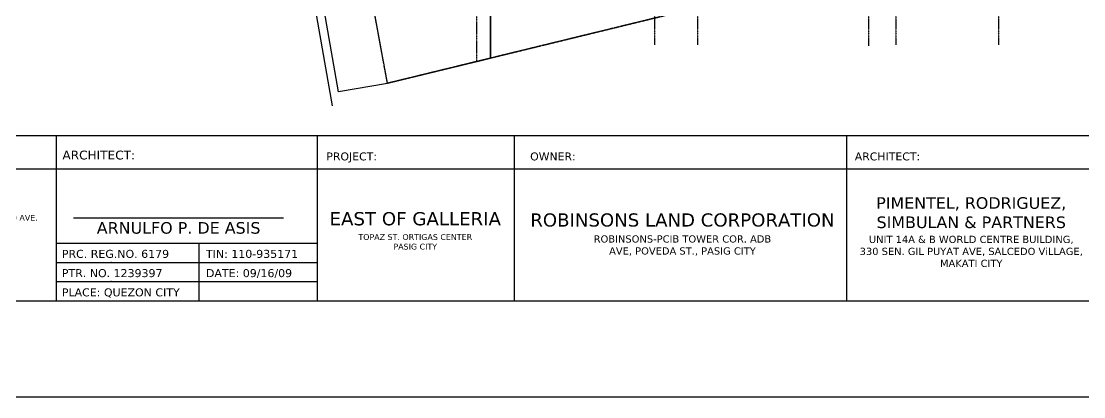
# Model space of a CAD drawing. Header units: inches. Extents: x -189245 to 740841, y -215444 to 469401.
# Drawn here: x 181687 to 213791, y -41387 to -30026 of the extents above; entities that cross this region are included whole.
import ezdxf

# ---------------------------------------------------------------- set-up
doc = ezdxf.new("R2010")
doc.units = ezdxf.units.IN
doc.header["$LTSCALE"] = 10
doc.header["$MEASUREMENT"] = 0
for name, pattern in [('CENTER', [2, 1.25, -0.25, 0.25, -0.25]), ('GRID NORMAL$0$GRID BASEMENT$0$GRID GROUND$0$GRID$0$$0$PHANTOM', [2.5, 1.25, -0.25, 0.25, -0.25, 0.25, -0.25]), ('HIDDEN2', [0.1875, 0.125, -0.0625])]:
    doc.linetypes.add(name, pattern=pattern)
for name, color, linetype in [('3', 252, 'Continuous'), ('_C_GRANITE', 1, 'Continuous'), ('A-S-HATCH', 254, 'Continuous'), ('GRID', 8, 'CENTER'), ('SLAB ON GRADE', 6, 'Continuous'), ('TSG- +15640', 12, 'Continuous'), ('TSG- MATLS-WOOD', 45, 'Continuous')]:
    doc.layers.add(name, color=color, linetype=linetype)
doc.layers.add('DEFPOINT', color=7, linetype='Continuous', plot=False)
doc.layers.add('DEFPOINT @ 1', color=7, linetype='Continuous', plot=False)
doc.styles.add('loudet_font200', font='romans.shx')

msp = doc.modelspace()

# ---------------------------------------------------------------- linework, layer by layer
at = {"layer": '3', "linetype": 'GRID NORMAL$0$GRID BASEMENT$0$GRID GROUND$0$GRID$0$$0$PHANTOM', "flags": 128}
msp.add_lwpolyline([(246523.04278, 10296.0564), (246059.05996, 1618.4519), (246440.71881, -10485.53243), (247415.93339, -18556.83075), (192752.14865, -31905.37142), (191495.01456, -25059.84633), (190539.94155, -17762.07711), (189959.5757, -10424.99489), (189755.99256, -3087.81874), (189932.17722, 4240.06356), (190486.76304, 11569.11088), (191414.41478, 18850.25517), (192648.19583, 25700.02775), (246541.99716, 10303.25282)], dxfattribs=at)
at = {"layer": '3', "color": 3, "linetype": 'GRID NORMAL$0$GRID BASEMENT$0$GRID GROUND$0$GRID$0$$0$PHANTOM', "flags": 128}
msp.add_lwpolyline([(246523.04278, 10292.92621), (246059.05997, 1615.3217), (246440.71881, -10488.66262), (247415.93339, -18559.96094), (192752.14865, -31908.50162), (191495.01456, -25062.97652), (190539.94155, -17765.2073), (189959.5757, -10428.12508), (189755.99256, -3090.94893), (189932.17722, 4236.93337), (190486.76304, 11565.98069), (191414.41478, 18847.12498), (192648.19583, 25696.89755), (246541.99716, 10300.12263)], dxfattribs=at)
at = {"layer": '_C_GRANITE', "ltscale": 2}
msp.add_lwpolyline([(192752.0733, -31904.96112), (193665.43037, -31682.35397), (194950.46089, -31368.55788), (195546.46616, -31222.59299), (195869.14811, -31143.79616), (195869.10008, -29736.34455)], dxfattribs=at)
at = {"layer": 'A-S-HATCH', "color": 250, "linetype": 'HIDDEN2', "ltscale": 2, "flags": 128}
msp.add_lwpolyline([(201634.12241, -29736.02693), (192752.14865, -31904.94715), (191495.01456, -25059.42205), (190032.50412, -18947.7929), (189959.5757, -10424.57062), (189755.99256, -3087.39446), (189932.17722, 4240.48783), (190486.76304, 11569.53515), (191414.41478, 18850.67944), (192648.19583, 25700.45202), (201503.54849, 23170.59017)], dxfattribs=at)
at = {"layer": 'DEFPOINT', "color": 5}
msp.add_line((170637.54443, -33486.76057), (265837.54443, -33486.76057), dxfattribs=at)
at = {"layer": 'DEFPOINT'}
for p, q in [((182751.27263, -38486.76057), (182751.27263, -33486.76057)), ((196592.84833, -38486.76057), (196592.84833, -33486.76057)), ((206629.01697, -38486.76057), (206629.01697, -33486.76057)), ((170637.54443, -34495.29281), (265837.54443, -34495.29281)), ((182751.27263, -36739.99023), (190627.69005, -36739.99023)), ((187049.36311, -36739.99023), (187049.36311, -38486.76057)), ((182751.27263, -37322.24701), (190627.69005, -37322.24701)), ((182751.27263, -37904.50379), (190627.69005, -37904.50379))]:
    msp.add_line(p, q, dxfattribs=at)
at = {"layer": 'DEFPOINT', "linetype": 'Continuous'}
for p, q in [((190628.71048, -33486.76057), (190628.71048, -38486.76057)), ((183268.11893, -35975.39905), (189612.36871, -35975.39905))]:
    msp.add_line(p, q, dxfattribs=at)
at = {"layer": 'DEFPOINT', "color": 2}
msp.add_lwpolyline([(164544.54443, -41386.76057), (269544.54443, -41386.76057), (269544.54443, 32863.23943), (164544.54443, 32863.23943)], close=True, dxfattribs=at)
at = {"layer": 'DEFPOINT', "color": 5}
msp.add_lwpolyline([(170637.54443, -38486.76057), (265837.54443, -38486.76057), (265837.54443, 29963.23943), (170637.54443, 29963.23943)], close=True, dxfattribs=at)
at = {"layer": 'DEFPOINT', "linetype": 'Continuous'}
for p in [(184398.75437, -37322.24701), (184398.75437, -37904.50379)]:
    msp.add_point(p, dxfattribs=at)
at = {"layer": 'GRID', "linetype": 'GRID NORMAL$0$GRID BASEMENT$0$GRID GROUND$0$GRID$0$$0$PHANTOM'}
for p, q in [((200815.71024, 26926.11807), (200815.71024, -30743.07428)), ((202115.71024, 26926.11807), (202115.71024, -30743.07428)), ((208115.71024, 26926.11807), (208115.71024, -30743.07428)), ((211215.71025, 26926.11807), (211215.71023, -30743.07428)), ((207290.71024, 25426.18057), (207290.71024, -30768.80932)), ((195440.71024, -19749.80832), (195440.71024, -31248.84217))]:
    msp.add_line(p, q, dxfattribs=at)
at = {"layer": 'SLAB ON GRADE', "color": 4, "ltscale": 2}
msp.add_line((191094.08133, -32588.18973), (189744.2268, -24873.34455), dxfattribs=at)
at = {"layer": 'TSG- +15640', "color": 7, "ltscale": 2}
msp.add_line((191094.08133, -32588.18973), (189744.2268, -24873.34455), dxfattribs=at)
at = {"layer": 'TSG- MATLS-WOOD', "color": 1, "ltscale": 2}
msp.add_lwpolyline([(195869.10005, -29735.26348), (195869.14811, -31143.79616), (192752.20798, -31905.2702), (191273.65424, -32163.97046), (190666.79114, -28695.5561)], dxfattribs=at)

# ---------------------------------------------------------------- texts
at = {"layer": 'DEFPOINT', "linetype": 'Continuous', "attachment_point": 1, "style": 'loudet_font200'}
for s, insert, char_height, width in [('{\\fVerdana|b0|i0|c0|p34;ARCHITECT:}', (182931.02243, -33940.92304), 266.112, 7504.9885618), ('{\\fVerdana|b0|i0|c0|p34;PROJECT:}', (190905.12519, -33996.36002), 239.5008, 3054.6580909), ('{\\fVerdana|b0|i0|c0|p34;OWNER:}', (197063.43669, -33996.36002), 239.5008, 3054.6580909), ('{\\fVerdana|b0|i0|c0|p34;ARCHITECT:}', (206872.01013, -33996.36002), 239.5008, 4464.9539396), ('{\\fVerdana|b0|i0|c0|p34;\\P\\H0.66667x;DATEM BLDG.99 MINDANAO AVE. QUEZON CITY\\PTEL NO.: (632) 923-2836\\PFAX NO.: (632) 920-9161}', (178177.35291, -35449.22025), 261.0175128, 4684.0400502), ('{\\fVerdana|b0|i0|c0|p34;ARNULFO P. DE ASIS}', (183968.16872, -36102.68926), 350, 6822.7168743), ('{\\fVerdana|b0|i0|c0|p34;PRC. REG.NO. 6179 }', (182912.93481, -36942.75235), 241.92, 6822.7168743), ('{\\fVerdana|b0|i0|c0|p34;TIN: 110-935171}', (187267.45488, -36942.75235), 241.92, 6822.7168743), ('{\\fVerdana|b0|i0|c0|p34;PTR. NO. 1239397}', (182912.93481, -37525.00913), 241.92, 6822.7168743), ('{\\fVerdana|b0|i0|c0|p34;DATE: 09/16/09}', (187267.45488, -37525.00913), 241.92, 6822.7168743), ('{\\fVerdana|b0|i0|c0|p34;PLACE: QUEZON CITY}', (182912.93481, -38107.26592), 241.92, 6822.7168743)]:
    msp.add_mtext(s, dxfattribs=dict(at, insert=insert, char_height=char_height, width=width))
at = {"layer": 'DEFPOINT @ 1', "linetype": 'Continuous', "attachment_point": 5, "style": 'loudet_font200'}
for s, insert, char_height in [('{\\fVerdana|b0|i0|c0|p34;\\H0.90021x;PIMENTEL, RODRIGUEZ,\\PSIMBULAN & PARTNERS\\H1.1108x;\\P\\H0.56x;UNIT 14A & B WORLD CENTRE BUILDING,\\P330 SEN. GIL PUYAT AVE, SALCEDO ViLLAGE, \\PMAKATI CITY}', (210390.8639, -36407.13993), 388.8), ('{\\fVerdana|b0|i0|c0|p34;\\H1.286x;EAST OF GALLERIA\\H0.77759x;\\P\\H0.56x;TOPAZ ST. ORTIGAS CENTER\\PPASIG CITY}', (193591.77603, -36367.69258), 311.04), ('{\\fVerdana|b0|i0|c0|p34;\\H1.0262x;ROBINSONS LAND CORPORATION\\H0.97448x;\\P\\H0.56x;ROBINSONS-PCIB TOWER COR. ADB\\PAVE, POVEDA ST., PASIG CITY}', (201664.59358, -36479.06814), 388.8)]:
    msp.add_mtext(s, dxfattribs=dict(at, insert=insert, char_height=char_height))

doc.saveas('drawing.dxf')
